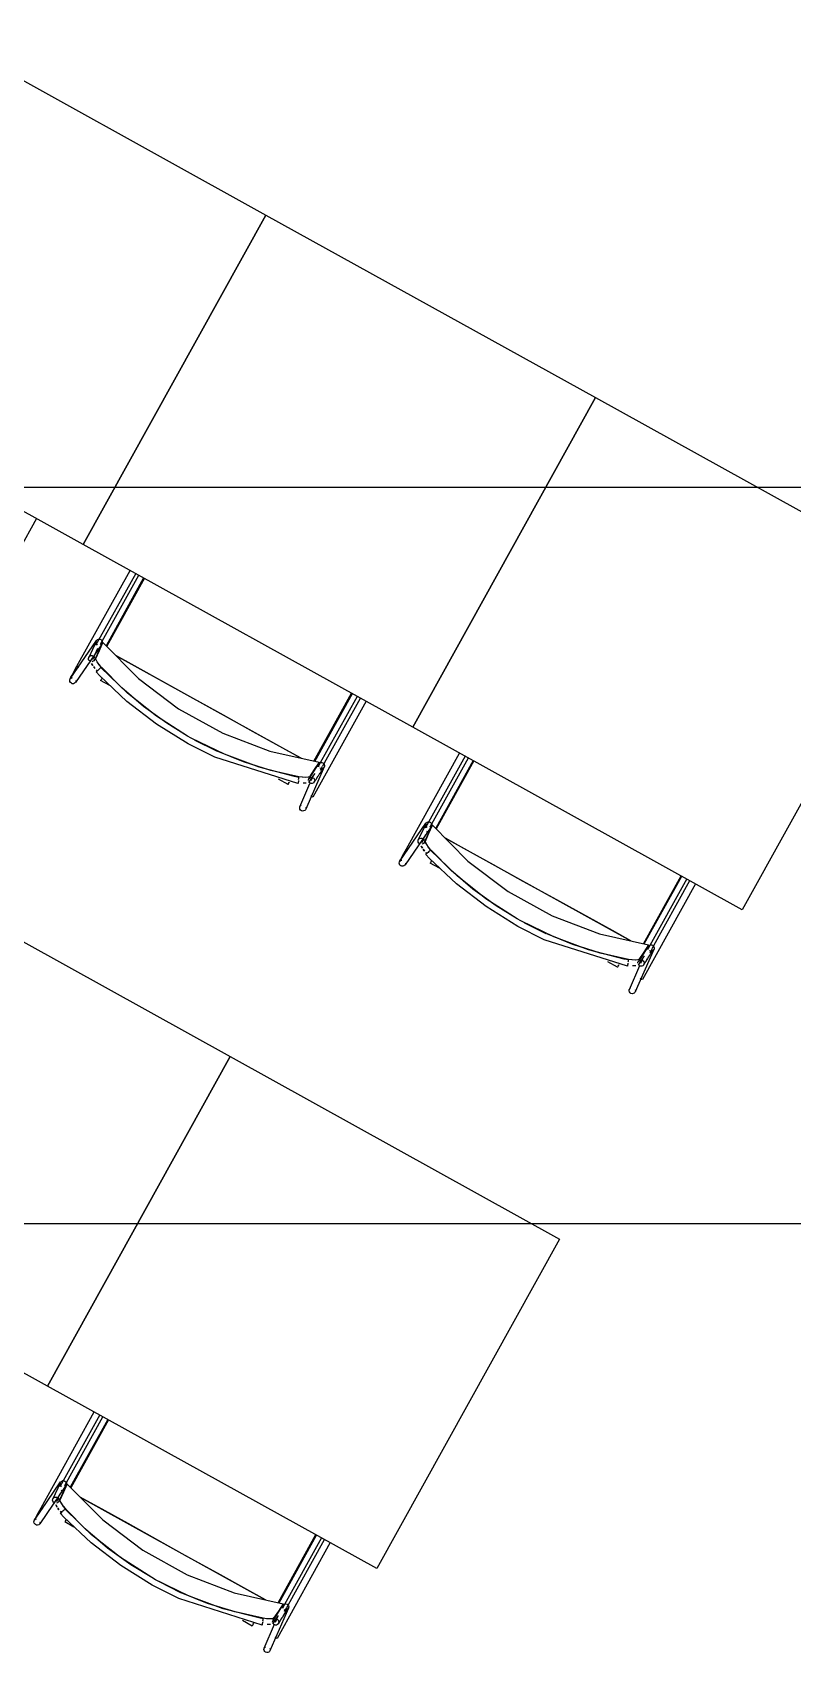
# Model space of a CAD drawing. Header units: metres. Extents: x 3.2 to 22.3, y 0.7 to 22.8.
# Drawn here: x 16.946 to 17.462, y 10.758 to 11.859 of the extents above; entities that cross this region are included whole.
import ezdxf

# ---------------------------------------------------------------- set-up
doc = ezdxf.new("R2010")
doc.units = ezdxf.units.M
for name, color, linetype in [('ARREDI', 9, 'Continuous'), ('PARETI_STRUTTURE', 7, 'Continuous'), ('WAYFINDING_RIQUADRI', 7, 'Continuous')]:
    doc.layers.add(name, color=color, linetype=linetype)

msp = doc.modelspace()

# ---------------------------------------------------------------- linework, layer by layer
at = {"layer": 'ARREDI'}
for points in [[(16.8807, 11.8592), (17.1046, 11.7351), (16.9805, 11.5113), (16.7567, 11.6354)], [(17.1046, 11.7351), (17.3284, 11.6111), (17.2043, 11.3872), (16.9805, 11.5113)], [(17.3284, 11.6111), (17.5523, 11.487), (17.4282, 11.2631), (17.2043, 11.3872)], [(17.1407, 11.3633), (17.1403, 11.3603)], [(16.8564, 11.2875), (17.0803, 11.1634), (16.9562, 10.9395), (16.7323, 11.0636)], [(17.3645, 11.2392), (17.3641, 11.2362)], [(17.0803, 11.1634), (17.3041, 11.0393), (17.18, 10.8154), (16.9562, 10.9395)], [(17.1164, 10.7915), (17.116, 10.7885)]]:
    msp.add_lwpolyline(points, close=True, dxfattribs=at)
for points in [[(17.0215, 11.4886), (16.996, 11.4425)], [(16.9902, 11.4406), (16.9868, 11.4328)], [(16.9902, 11.443), (16.9896, 11.4435), (16.9892, 11.4441), (16.9891, 11.4449), (16.9893, 11.4456), (16.9895, 11.446), (16.9895, 11.4461), (16.9896, 11.4463), (16.9902, 11.4467), (16.9909, 11.447)], [(16.9929, 11.4277), (16.9913, 11.4296), (16.99, 11.4315), (16.9892, 11.433), (16.9891, 11.4339), (16.9915, 11.4393), (16.9939, 11.4447), (17.018, 11.4203), (17.0453, 11.3996), (17.0753, 11.383), (17.1073, 11.3708), (17.1407, 11.3633), (17.1374, 11.3584), (17.1341, 11.3535)], [(16.9909, 11.447), (16.9917, 11.4469), (16.9924, 11.4467), (16.9929, 11.4462), (16.9933, 11.4455), (16.9934, 11.4448), (16.9933, 11.444)], [(16.9939, 11.4446), (16.9922, 11.4432)], [(16.9762, 11.4285), (16.9762, 11.4285), (16.9762, 11.4285), (16.9765, 11.4283), (16.9769, 11.4281)], [(16.9775, 11.4278), (16.9769, 11.4281)], [(16.9858, 11.4317), (16.9851, 11.4319), (16.9845, 11.4324), (16.9841, 11.433), (16.984, 11.4338), (16.984, 11.4338), (16.9842, 11.4345), (16.9842, 11.4346), (16.9845, 11.4351), (16.9851, 11.4356), (16.9858, 11.4358)], [(16.9858, 11.4358), (16.9866, 11.4358), (16.9873, 11.4355), (16.9879, 11.435), (16.9882, 11.4344), (16.9883, 11.4337), (16.9883, 11.4337), (16.9882, 11.433), (16.9882, 11.4328), (16.9878, 11.4323), (16.9872, 11.4319), (16.9865, 11.4316)], [(16.987, 11.4291), (16.9862, 11.4305)], [(16.9863, 11.4305), (16.987, 11.429)], [(16.9875, 11.4283), (16.9883, 11.4271)], [(16.9883, 11.4272), (16.9875, 11.4282)], [(16.9929, 11.4277), (16.9912, 11.4297), (16.9899, 11.4315), (16.9892, 11.433), (16.9891, 11.4339)], [(16.9915, 11.4267), (16.9919, 11.4272), (16.9923, 11.4275), (16.9924, 11.4276)], [(17.0514, 11.3811), (17.0372, 11.3898), (17.0214, 11.4012), (17.0066, 11.4139), (16.9929, 11.4277)], [(17.0514, 11.3811), (17.0372, 11.3898), (17.0214, 11.4012), (17.0067, 11.4138), (16.993, 11.4276)], [(17.1286, 11.366), (17.116, 11.373), (17.0959, 11.3841), (17.0757, 11.3953), (17.0555, 11.4065), (17.0353, 11.4177), (17.0152, 11.4289), (17.0027, 11.4358)], [(17.0027, 11.4358), (17.1286, 11.366)], [(16.9738, 11.4167), (16.973, 11.4167), (16.9724, 11.417), (16.9718, 11.4175), (16.9714, 11.4182), (16.9713, 11.4189), (16.9714, 11.4196), (16.9717, 11.4201), (16.9717, 11.4201), (16.9718, 11.4203), (16.9724, 11.4207), (16.9731, 11.421)], [(16.9756, 11.4188), (16.9755, 11.4181), (16.9752, 11.4176), (16.9752, 11.4176), (16.9751, 11.4174), (16.9745, 11.417), (16.9738, 11.4167)], [(16.9892, 11.4261), (16.9899, 11.4253)], [(16.9892, 11.4247), (16.9893, 11.4248)], [(16.9915, 11.4267), (16.9909, 11.4262), (16.9904, 11.4257), (16.9899, 11.4253), (16.9895, 11.425), (16.9893, 11.4248)], [(16.9934, 11.4207), (16.993, 11.4201), (16.9927, 11.4195), (16.9924, 11.4191), (16.9923, 11.4189)], [(17.1378, 11.3639), (17.1633, 11.41)], [(17.0709, 11.371), (17.0563, 11.3784)], [(17.0563, 11.3784), (17.0709, 11.371)], [(17.1268, 11.3534), (17.1078, 11.3578), (17.0893, 11.3636), (17.0715, 11.3708)], [(17.1269, 11.3534), (17.1079, 11.3577), (17.0893, 11.3636), (17.0715, 11.3708)], [(17.1405, 11.3624), (17.1411, 11.3629), (17.1418, 11.3632), (17.1425, 11.3632), (17.1432, 11.363), (17.1438, 11.3626), (17.1443, 11.362)], [(17.1442, 11.362), (17.1444, 11.3612), (17.1443, 11.3605), (17.1442, 11.3603), (17.1442, 11.3603), (17.144, 11.3598), (17.1435, 11.3593), (17.1428, 11.359), (17.142, 11.359), (17.1413, 11.3592)], [(17.2454, 11.3645), (17.2199, 11.3185)], [(17.1197, 11.3482), (17.1198, 11.3485), (17.12, 11.3489), (17.1204, 11.3495), (17.1207, 11.3501)], [(17.1267, 11.351), (17.1266, 11.3502), (17.1264, 11.3496), (17.1264, 11.3491), (17.1263, 11.3488), (17.1263, 11.3488), (17.1263, 11.3488), (17.1263, 11.349)], [(17.1268, 11.3517), (17.1269, 11.3523), (17.127, 11.3528), (17.127, 11.353)], [(17.1341, 11.3535), (17.1333, 11.3531), (17.1316, 11.353), (17.1293, 11.3531), (17.1269, 11.3534)], [(17.1341, 11.3535), (17.1334, 11.3531), (17.1317, 11.3529), (17.1294, 11.3531), (17.1269, 11.3534)], [(17.1334, 11.3509), (17.1335, 11.3516), (17.1337, 11.3521), (17.1338, 11.3522), (17.1343, 11.3527), (17.1343, 11.3527), (17.135, 11.353), (17.1358, 11.353), (17.1365, 11.3528), (17.1371, 11.3524), (17.1375, 11.3517)], [(17.1377, 11.3557), (17.1369, 11.3545), (17.1336, 11.3496)], [(17.1375, 11.3517), (17.1377, 11.351), (17.1376, 11.3503), (17.1373, 11.3497), (17.1372, 11.3496), (17.1368, 11.3492), (17.1367, 11.3491), (17.136, 11.3488), (17.1353, 11.3488), (17.1346, 11.349), (17.134, 11.3495)], [(17.132, 11.3492), (17.1311, 11.3491), (17.1299, 11.3492)], [(17.1312, 11.3491), (17.1299, 11.3492)], [(17.1357, 11.3401), (17.1351, 11.3404)], [(17.1364, 11.3397), (17.1361, 11.3398), (17.1357, 11.3401)], [(17.1364, 11.3397), (17.1364, 11.3397)], [(17.1277, 11.3314), (17.1275, 11.3321), (17.1276, 11.3329), (17.1277, 11.3331), (17.1277, 11.3331), (17.1279, 11.3335), (17.1285, 11.3341)], [(17.1317, 11.3331), (17.1318, 11.3324), (17.1317, 11.3316), (17.1317, 11.3314), (17.1317, 11.3314), (17.1314, 11.331), (17.1309, 11.3305), (17.1302, 11.3302), (17.1294, 11.3301), (17.1287, 11.3303), (17.1281, 11.3308), (17.1277, 11.3314)], [(17.214, 11.3189), (17.2134, 11.3194), (17.2131, 11.3201), (17.2129, 11.3208), (17.2131, 11.3215), (17.2133, 11.322), (17.2133, 11.322), (17.2135, 11.3222), (17.214, 11.3226), (17.2148, 11.3229)], [(17.2167, 11.3036), (17.2151, 11.3055), (17.2138, 11.3074), (17.2131, 11.3089), (17.2129, 11.3098), (17.2153, 11.3152), (17.2178, 11.3206), (17.2418, 11.2962), (17.2692, 11.2755), (17.2991, 11.2589), (17.3312, 11.2467), (17.3645, 11.2392), (17.3613, 11.2343), (17.358, 11.2294)], [(17.2148, 11.3229), (17.2155, 11.3229), (17.2162, 11.3226), (17.2168, 11.3221), (17.2171, 11.3214), (17.2173, 11.3207), (17.2171, 11.32)], [(17.2178, 11.3206), (17.216, 11.3191)], [(17.2096, 11.3076), (17.2089, 11.3078), (17.2084, 11.3083), (17.208, 11.309), (17.2079, 11.3097), (17.2079, 11.3097), (17.208, 11.3104), (17.2081, 11.3105), (17.2084, 11.311), (17.209, 11.3115), (17.2097, 11.3117)], [(17.2097, 11.3117), (17.2104, 11.3117), (17.2111, 11.3114), (17.2117, 11.311), (17.2121, 11.3103), (17.2122, 11.3096), (17.2122, 11.3096), (17.212, 11.3089), (17.212, 11.3087), (17.2117, 11.3082), (17.2111, 11.3078), (17.2104, 11.3076)], [(17.2101, 11.3064), (17.2109, 11.3049)], [(17.2108, 11.305), (17.2101, 11.3064)], [(17.2106, 11.3088), (17.2124, 11.3127), (17.2131, 11.3142)], [(17.2167, 11.3036), (17.2151, 11.3056), (17.2138, 11.3075), (17.213, 11.3089), (17.2129, 11.3098)], [(17.2141, 11.3165), (17.2137, 11.3156)], [(17.239, 11.3048), (17.2265, 11.3117)], [(17.2265, 11.3117), (17.3524, 11.2419)], [(17.1976, 11.2926), (17.1969, 11.2927), (17.1962, 11.2929), (17.1956, 11.2934), (17.1953, 11.2941), (17.1951, 11.2948), (17.1953, 11.2956), (17.1955, 11.296), (17.1955, 11.296), (17.1957, 11.2962), (17.1963, 11.2967), (17.197, 11.2969)], [(17.2, 11.3044), (17.2, 11.3044), (17.2, 11.3044), (17.2003, 11.3042), (17.2007, 11.304)], [(17.2013, 11.3037), (17.2007, 11.304)], [(17.2114, 11.3042), (17.2122, 11.303)], [(17.2121, 11.3031), (17.2114, 11.3042)], [(17.213, 11.302), (17.2137, 11.3012)], [(17.2153, 11.3026), (17.2148, 11.3021), (17.2142, 11.3016), (17.2133, 11.3009), (17.2131, 11.3007)], [(17.2131, 11.3007), (17.2131, 11.3007)], [(17.2153, 11.3026), (17.2158, 11.3031), (17.2161, 11.3034), (17.2163, 11.3035)], [(17.2172, 11.2966), (17.2168, 11.296), (17.2165, 11.2954), (17.2163, 11.295), (17.2162, 11.2948)], [(17.2753, 11.257), (17.261, 11.2657), (17.2452, 11.2771), (17.2304, 11.2898), (17.2167, 11.3036)], [(17.2753, 11.257), (17.261, 11.2657), (17.2453, 11.2771), (17.2305, 11.2897), (17.2168, 11.3035)], [(17.3524, 11.2419), (17.3399, 11.2489), (17.3198, 11.26), (17.2996, 11.2712), (17.2793, 11.2824), (17.2592, 11.2936), (17.2391, 11.3047)], [(17.1995, 11.2947), (17.1993, 11.294), (17.1991, 11.2936), (17.1991, 11.2935), (17.1989, 11.2933), (17.1983, 11.2929), (17.1976, 11.2927)], [(17.3616, 11.2399), (17.3872, 11.2859)], [(17.2947, 11.247), (17.2802, 11.2543)], [(17.2802, 11.2543), (17.2948, 11.2469)], [(17.3506, 11.2294), (17.3316, 11.2337), (17.3131, 11.2395), (17.2953, 11.2467)], [(17.3508, 11.2293), (17.3318, 11.2336), (17.3132, 11.2395), (17.2953, 11.2467)], [(17.3506, 11.2276), (17.3508, 11.2282), (17.3508, 11.2287), (17.3509, 11.2289)], [(17.358, 11.2294), (17.3572, 11.229), (17.3555, 11.2289), (17.3532, 11.229), (17.3508, 11.2293)], [(17.358, 11.2294), (17.3572, 11.229), (17.3556, 11.2289), (17.3533, 11.229), (17.3508, 11.2293)], [(17.3572, 11.2268), (17.3573, 11.2275), (17.3576, 11.228), (17.3577, 11.2282), (17.3582, 11.2287), (17.3582, 11.2287), (17.3589, 11.2289), (17.3596, 11.229), (17.3603, 11.2287), (17.3609, 11.2283), (17.3613, 11.2277)], [(17.3615, 11.2317), (17.3607, 11.2305), (17.3574, 11.2255)], [(17.3644, 11.2383), (17.3649, 11.2388), (17.3656, 11.2391), (17.3664, 11.2392), (17.3671, 11.239), (17.3677, 11.2385), (17.3681, 11.2379)], [(17.3681, 11.2379), (17.3683, 11.2372), (17.3682, 11.2364), (17.3681, 11.2362), (17.3681, 11.2362), (17.3678, 11.2357), (17.3673, 11.2352), (17.3666, 11.2349), (17.3659, 11.2349), (17.3651, 11.2351)], [(17.3435, 11.2242), (17.3436, 11.2244), (17.3439, 11.2248), (17.3442, 11.2254), (17.3446, 11.226)], [(17.3505, 11.2269), (17.3504, 11.2262), (17.3503, 11.2255), (17.3502, 11.225), (17.3501, 11.2247), (17.3501, 11.2247), (17.3501, 11.2247), (17.3502, 11.2249)], [(17.3558, 11.2251), (17.3549, 11.2251), (17.3537, 11.2251)], [(17.355, 11.225), (17.3537, 11.2251)], [(17.3613, 11.2277), (17.3615, 11.2269), (17.3614, 11.2262), (17.3612, 11.2257), (17.3611, 11.2255), (17.3606, 11.2251), (17.3606, 11.225), (17.3599, 11.2248), (17.3591, 11.2247), (17.3584, 11.225), (17.3578, 11.2254)], [(17.3515, 11.2073), (17.3514, 11.2081), (17.3514, 11.2088), (17.3515, 11.209), (17.3515, 11.209), (17.3518, 11.2095), (17.3523, 11.21)], [(17.3555, 11.209), (17.3557, 11.2083), (17.3556, 11.2075), (17.3555, 11.2073), (17.3555, 11.2073), (17.3552, 11.2069), (17.3547, 11.2064), (17.354, 11.2061), (17.3533, 11.206), (17.3525, 11.2063), (17.3519, 11.2067), (17.3515, 11.2073)], [(17.3595, 11.216), (17.3589, 11.2163)], [(17.3602, 11.2156), (17.36, 11.2157), (17.3595, 11.216)], [(17.3603, 11.2156), (17.3603, 11.2156)], [(16.9972, 10.9168), (16.9717, 10.8708)], [(16.9625, 10.8611), (16.9642, 10.865), (16.9649, 10.8665)], [(16.9658, 10.8712), (16.9653, 10.8717), (16.9649, 10.8724), (16.9648, 10.8731), (16.9649, 10.8739), (16.9651, 10.8743), (16.9651, 10.8743), (16.9653, 10.8745), (16.9659, 10.8749), (16.9666, 10.8752)], [(16.9686, 10.856), (16.967, 10.8578), (16.9657, 10.8597), (16.9649, 10.8612), (16.9648, 10.8621), (16.9672, 10.8675), (16.9696, 10.8729), (16.9937, 10.8485), (17.021, 10.8279), (17.051, 10.8112), (17.083, 10.799), (17.1164, 10.7915), (17.1131, 10.7866), (17.1098, 10.7817)], [(16.9659, 10.8688), (16.9655, 10.868)], [(16.9666, 10.8752), (16.9673, 10.8752), (16.968, 10.8749), (16.9686, 10.8744), (16.969, 10.8737), (16.9691, 10.873), (16.969, 10.8723)], [(16.9696, 10.8729), (16.9678, 10.8714)], [(16.9518, 10.8567), (16.9518, 10.8567), (16.9519, 10.8567), (16.9521, 10.8566), (16.9526, 10.8563)], [(16.9532, 10.856), (16.9526, 10.8563)], [(16.9615, 10.8599), (16.9608, 10.8601), (16.9602, 10.8606), (16.9598, 10.8613), (16.9597, 10.862), (16.9597, 10.8621), (16.9598, 10.8627), (16.9599, 10.8629), (16.9602, 10.8633), (16.9608, 10.8638), (16.9615, 10.864)], [(16.9615, 10.864), (16.9623, 10.864), (16.963, 10.8638), (16.9635, 10.8633), (16.9639, 10.8626), (16.964, 10.8619), (16.964, 10.8619), (16.9639, 10.8612), (16.9638, 10.8611), (16.9635, 10.8606), (16.9629, 10.8601), (16.9622, 10.8599)], [(16.9626, 10.8573), (16.9619, 10.8588)], [(16.9619, 10.8587), (16.9627, 10.8572)], [(16.9632, 10.8565), (16.964, 10.8554)], [(16.9639, 10.8554), (16.9632, 10.8565)], [(16.9685, 10.856), (16.9669, 10.8579), (16.9656, 10.8598), (16.9649, 10.8613), (16.9647, 10.8621)], [(16.9671, 10.855), (16.9666, 10.8545), (16.966, 10.854), (16.9652, 10.8532), (16.9649, 10.853)], [(16.9671, 10.855), (16.9676, 10.8554), (16.968, 10.8557), (16.9681, 10.8559)], [(17.0271, 10.8093), (17.0128, 10.818), (16.997, 10.8294), (16.9823, 10.8421), (16.9685, 10.856)], [(17.0271, 10.8093), (17.0129, 10.818), (16.9971, 10.8294), (16.9823, 10.8421), (16.9686, 10.8558)], [(17.1043, 10.7943), (17.0917, 10.8012), (17.0716, 10.8124), (17.0514, 10.8235), (17.0312, 10.8348), (17.011, 10.846), (16.9909, 10.8571), (16.9783, 10.864)], [(16.9783, 10.864), (17.1042, 10.7943)], [(16.9495, 10.845), (16.9487, 10.845), (16.948, 10.8453), (16.9475, 10.8458), (16.9471, 10.8464), (16.947, 10.8471), (16.9471, 10.8479), (16.9473, 10.8483), (16.9473, 10.8483), (16.9475, 10.8485), (16.9481, 10.849), (16.9488, 10.8492)], [(16.9513, 10.847), (16.9511, 10.8463), (16.9509, 10.8459), (16.9509, 10.8459), (16.9508, 10.8457), (16.9502, 10.8452), (16.9495, 10.845)], [(16.9648, 10.8544), (16.9655, 10.8535)], [(16.9649, 10.853), (16.9649, 10.853)], [(16.969, 10.849), (16.9687, 10.8483), (16.9683, 10.8477), (16.9681, 10.8473), (16.968, 10.8471)], [(17.1135, 10.7922), (17.139, 10.8382)], [(17.0466, 10.7993), (17.032, 10.8066)], [(17.032, 10.8066), (17.0466, 10.7993)], [(17.1024, 10.7817), (17.0835, 10.786), (17.0649, 10.7918), (17.0471, 10.799)], [(17.1026, 10.7817), (17.0836, 10.786), (17.065, 10.7918), (17.0472, 10.799)], [(17.1162, 10.7906), (17.1167, 10.7912), (17.1174, 10.7915), (17.1182, 10.7915), (17.1189, 10.7913), (17.1195, 10.7908), (17.1199, 10.7902)], [(17.1199, 10.7902), (17.1201, 10.7895), (17.12, 10.7887), (17.1199, 10.7885), (17.1199, 10.7885), (17.1197, 10.7881), (17.1191, 10.7876), (17.1184, 10.7873), (17.1177, 10.7872), (17.117, 10.7874)], [(17.0953, 10.7765), (17.0955, 10.7767), (17.0957, 10.7771), (17.096, 10.7777), (17.0964, 10.7784)], [(17.1024, 10.7792), (17.1022, 10.7785), (17.1021, 10.7778), (17.102, 10.7773), (17.102, 10.777), (17.102, 10.777), (17.102, 10.777), (17.102, 10.7773)], [(17.1025, 10.7799), (17.1026, 10.7806), (17.1027, 10.781), (17.1027, 10.7812)], [(17.1098, 10.7817), (17.109, 10.7813), (17.1073, 10.7812), (17.105, 10.7813), (17.1026, 10.7817)], [(17.1098, 10.7817), (17.109, 10.7813), (17.1074, 10.7812), (17.1051, 10.7813), (17.1026, 10.7817)], [(17.1091, 10.7791), (17.1092, 10.7798), (17.1094, 10.7804), (17.1095, 10.7805), (17.11, 10.781), (17.11, 10.781), (17.1107, 10.7813), (17.1114, 10.7813), (17.1121, 10.7811), (17.1128, 10.7806), (17.1132, 10.78)], [(17.1093, 10.7779), (17.1126, 10.7828), (17.1131, 10.7835)], [(17.1132, 10.78), (17.1133, 10.7792), (17.1133, 10.7785), (17.113, 10.778), (17.1129, 10.7778), (17.1124, 10.7774), (17.1124, 10.7774), (17.1117, 10.7771), (17.111, 10.7771), (17.1103, 10.7773), (17.1097, 10.7777)], [(17.1076, 10.7774), (17.1068, 10.7774), (17.1055, 10.7774)], [(17.1068, 10.7774), (17.1055, 10.7774)], [(17.1113, 10.7683), (17.1108, 10.7686)], [(17.1121, 10.7679), (17.1118, 10.7681), (17.1113, 10.7683)], [(17.1121, 10.7679), (17.1121, 10.7679)], [(17.1034, 10.7597), (17.1032, 10.7604), (17.1033, 10.7611), (17.1034, 10.7614), (17.1034, 10.7614), (17.1036, 10.7618), (17.1042, 10.7623)], [(17.1073, 10.7613), (17.1075, 10.7606), (17.1074, 10.7599), (17.1073, 10.7596), (17.1073, 10.7596), (17.1071, 10.7592), (17.1065, 10.7587), (17.1058, 10.7584), (17.1051, 10.7584), (17.1044, 10.7586), (17.1038, 10.759), (17.1034, 10.7597)]]:
    msp.add_lwpolyline(points, dxfattribs=at)
at = {"layer": 'PARETI_STRUTTURE'}
for points in [[(16.9487, 11.5289), (16.9126, 11.4637)], [(16.9762, 11.4285), (17.0123, 11.4937)], [(17.0161, 11.4916), (16.9889, 11.4426)], [(16.9923, 11.4436), (17.0182, 11.4904)], [(17.022, 11.4883), (16.9964, 11.4421)], [(16.9717, 11.4201), (16.9895, 11.4461)], [(16.9931, 11.4436), (16.9752, 11.4176)], [(16.9892, 11.4453), (16.9842, 11.4346)], [(16.9932, 11.4434), (16.9931, 11.4433), (16.993, 11.4432), (16.993, 11.443), (16.9929, 11.4429), (16.9929, 11.4428), (16.9928, 11.4427), (16.9928, 11.4426), (16.9927, 11.4425), (16.9927, 11.4423), (16.9926, 11.4422), (16.9925, 11.4421), (16.9925, 11.442), (16.9924, 11.4419), (16.9924, 11.4417), (16.9923, 11.4416), (16.9923, 11.4415), (16.9922, 11.4414), (16.9921, 11.4413), (16.9921, 11.4412), (16.992, 11.441), (16.992, 11.4409), (16.9919, 11.4408), (16.9919, 11.4407), (16.9918, 11.4406), (16.9918, 11.4404), (16.9916, 11.4402), (16.9916, 11.4401), (16.9915, 11.44), (16.9915, 11.4398), (16.9914, 11.4397), (16.9914, 11.4396), (16.9913, 11.4395), (16.9913, 11.4394), (16.9912, 11.4392), (16.9911, 11.4391), (16.9911, 11.439), (16.991, 11.4389), (16.9909, 11.4387), (16.9909, 11.4385), (16.9908, 11.4384), (16.9907, 11.4383), (16.9907, 11.4382), (16.9906, 11.4381), (16.9906, 11.4379), (16.9905, 11.4378), (16.9905, 11.4377), (16.9904, 11.4376), (16.9904, 11.4375), (16.9903, 11.4374), (16.9902, 11.4371), (16.9901, 11.437), (16.9901, 11.4369), (16.99, 11.4368), (16.99, 11.4366), (16.9899, 11.4365), (16.9899, 11.4364), (16.9898, 11.4363), (16.9897, 11.4362), (16.9897, 11.4361), (16.9896, 11.4358), (16.9895, 11.4357), (16.9895, 11.4356), (16.9894, 11.4355), (16.9894, 11.4353), (16.9893, 11.4352), (16.9892, 11.4351), (16.9892, 11.435), (16.9891, 11.4349), (16.9891, 11.4347), (16.989, 11.4346), (16.9889, 11.4345), (16.9888, 11.4343), (16.9888, 11.4342), (16.9887, 11.434), (16.9887, 11.4339), (16.9886, 11.4338), (16.9886, 11.4337), (16.9885, 11.4336), (16.9884, 11.4334), (16.9884, 11.4333), (16.9883, 11.4332), (16.9883, 11.4331), (16.9882, 11.433), (16.9882, 11.4328), (16.9882, 11.4328)], [(16.9715, 11.4199), (16.9721, 11.4211), (16.9729, 11.4225), (16.9744, 11.4253), (16.9762, 11.4285)], [(16.9876, 11.4351), (16.9885, 11.4368)], [(17.0539, 11.3797), (17.0513, 11.3811), (17.0302, 11.3946), (17.0105, 11.4102), (16.9925, 11.4276)], [(17.0518, 11.3759), (17.0303, 11.3893), (17.0102, 11.4047), (16.9918, 11.422), (16.9892, 11.4248)], [(16.9985, 11.4154), (16.9923, 11.4188)], [(17.1372, 11.3641), (17.1628, 11.4102)], [(17.1666, 11.4081), (17.1404, 11.3608)], [(17.1432, 11.3608), (17.1688, 11.4069)], [(17.1726, 11.4048), (17.1364, 11.3397)], [(17.1263, 11.3488), (17.0698, 11.3668), (17.0518, 11.3759)], [(17.127, 11.353), (17.1241, 11.3536), (17.0999, 11.3599), (17.0764, 11.3687), (17.0539, 11.3797)], [(17.1401, 11.362), (17.1337, 11.3521)], [(17.1398, 11.361), (17.1403, 11.362)], [(17.2, 11.3044), (17.2361, 11.3696)], [(17.2399, 11.3675), (17.2128, 11.3186)], [(17.2161, 11.3195), (17.2421, 11.3663)], [(17.2459, 11.3642), (17.2203, 11.318)], [(17.1197, 11.3482), (17.1131, 11.3519)], [(17.1442, 11.3603), (17.1317, 11.3314)], [(17.1354, 11.3509), (17.1373, 11.3551)], [(17.1365, 11.3538), (17.136, 11.3529)], [(17.1373, 11.3497), (17.1374, 11.3498), (17.1378, 11.3505), (17.1379, 11.3506), (17.138, 11.3507), (17.1385, 11.3516), (17.1386, 11.3517), (17.1392, 11.3526), (17.1392, 11.3527), (17.1393, 11.3528), (17.1399, 11.3538), (17.14, 11.3539), (17.1405, 11.3547), (17.1406, 11.3548), (17.1407, 11.3549), (17.1413, 11.3559), (17.1414, 11.356), (17.1418, 11.3568), (17.1419, 11.3569), (17.142, 11.357), (17.1421, 11.3571), (17.1426, 11.358), (17.1427, 11.3581), (17.1432, 11.3589), (17.1433, 11.359), (17.1433, 11.3591), (17.1434, 11.3592), (17.1437, 11.3596), (17.1443, 11.3603)], [(17.1416, 11.358), (17.1431, 11.3606)], [(17.1277, 11.3331), (17.1345, 11.3488)], [(17.1955, 11.296), (17.2133, 11.322)], [(17.2169, 11.3195), (17.1991, 11.2936)], [(17.2131, 11.3212), (17.2081, 11.3105)], [(17.217, 11.3193), (17.2169, 11.3192), (17.2169, 11.3191), (17.2168, 11.319), (17.2168, 11.3188), (17.2167, 11.3187), (17.2167, 11.3186), (17.2166, 11.3185), (17.2166, 11.3184), (17.2165, 11.3182), (17.2164, 11.3181), (17.2164, 11.318), (17.2163, 11.3179), (17.2162, 11.3177), (17.2162, 11.3175), (17.2161, 11.3174), (17.216, 11.3173), (17.216, 11.3172), (17.2159, 11.3171), (17.2159, 11.3169), (17.2158, 11.3168), (17.2158, 11.3167), (17.2157, 11.3166), (17.2157, 11.3165), (17.2156, 11.3164), (17.2155, 11.3161), (17.2154, 11.316), (17.2154, 11.3159), (17.2153, 11.3158), (17.2153, 11.3156), (17.2152, 11.3155), (17.2152, 11.3154), (17.2151, 11.3153), (17.215, 11.3152), (17.215, 11.3151), (17.2149, 11.3149), (17.2149, 11.3148), (17.2148, 11.3146), (17.2147, 11.3145), (17.2147, 11.3143), (17.2146, 11.3142), (17.2145, 11.3141), (17.2145, 11.314), (17.2144, 11.3139), (17.2144, 11.3137), (17.2143, 11.3136), (17.2142, 11.3135), (17.2142, 11.3134), (17.2141, 11.3133), (17.214, 11.313), (17.214, 11.3129), (17.2139, 11.3128), (17.2139, 11.3127), (17.2138, 11.3126), (17.2137, 11.3124), (17.2137, 11.3123), (17.2136, 11.3122), (17.2136, 11.3121), (17.2135, 11.312), (17.2135, 11.3118), (17.2134, 11.3117), (17.2133, 11.3115), (17.2132, 11.3114), (17.2132, 11.3112), (17.2131, 11.3111), (17.2131, 11.311), (17.213, 11.3109), (17.213, 11.3108), (17.2129, 11.3107), (17.2128, 11.3105), (17.2128, 11.3104), (17.2127, 11.3103), (17.2127, 11.3102), (17.2126, 11.3099), (17.2125, 11.3098), (17.2125, 11.3097), (17.2124, 11.3096), (17.2123, 11.3095), (17.2123, 11.3094), (17.2122, 11.3092), (17.2122, 11.3091), (17.2121, 11.309), (17.2121, 11.3089), (17.212, 11.3088), (17.212, 11.3087)], [(17.2114, 11.3111), (17.2124, 11.3127)], [(17.1953, 11.2958), (17.1959, 11.297), (17.1967, 11.2984), (17.1983, 11.3013), (17.2, 11.3044)], [(17.2756, 11.2518), (17.2541, 11.2652), (17.2341, 11.2806), (17.2157, 11.2979), (17.2131, 11.3007)], [(17.2777, 11.2556), (17.2752, 11.257), (17.254, 11.2705), (17.2344, 11.2861), (17.2163, 11.3035)], [(17.2224, 11.2913), (17.2161, 11.2947)], [(17.3611, 11.24), (17.3867, 11.2861)], [(17.3904, 11.2841), (17.3642, 11.2367)], [(17.3964, 11.2808), (17.3603, 11.2156)], [(17.367, 11.2367), (17.3926, 11.2829)], [(17.3501, 11.2247), (17.2937, 11.2427), (17.2756, 11.2518)], [(17.3509, 11.229), (17.348, 11.2295), (17.3237, 11.2359), (17.3002, 11.2446), (17.2777, 11.2556)], [(17.3681, 11.2362), (17.3555, 11.2073)], [(17.3639, 11.2379), (17.3576, 11.228)], [(17.3593, 11.2268), (17.3611, 11.2311)], [(17.3603, 11.2297), (17.3598, 11.2288)], [(17.3612, 11.2257), (17.3612, 11.2257), (17.3616, 11.2264), (17.3617, 11.2265), (17.3618, 11.2266), (17.3624, 11.2275), (17.3624, 11.2276), (17.363, 11.2285), (17.3631, 11.2286), (17.3631, 11.2287), (17.3638, 11.2297), (17.3639, 11.2298), (17.3643, 11.2306), (17.3644, 11.2307), (17.3645, 11.2308), (17.3651, 11.2318), (17.3652, 11.2319), (17.3657, 11.2327), (17.3658, 11.2328), (17.3658, 11.2329), (17.3659, 11.233), (17.3665, 11.2339), (17.3665, 11.234), (17.367, 11.2348), (17.3671, 11.2349), (17.3672, 11.235), (17.3673, 11.2351), (17.3675, 11.2356), (17.3681, 11.2362)], [(17.3637, 11.2369), (17.3641, 11.2379)], [(17.3655, 11.2339), (17.3669, 11.2365)], [(17.3435, 11.2241), (17.3368, 11.2278)], [(17.3515, 11.209), (17.3586, 11.2253)], [(16.9518, 10.8567), (16.988, 10.9219)], [(16.9917, 10.9198), (16.9646, 10.8709)], [(16.968, 10.8718), (16.9939, 10.9186)], [(16.9977, 10.9165), (16.9721, 10.8704)], [(16.9473, 10.8483), (16.9651, 10.8743)], [(16.9687, 10.8718), (16.9509, 10.8459)], [(16.9649, 10.8735), (16.9599, 10.8629)], [(16.9688, 10.8716), (16.9688, 10.8715), (16.9687, 10.8714), (16.9687, 10.8713), (16.9686, 10.8712), (16.9686, 10.871), (16.9685, 10.8709), (16.9684, 10.8708), (16.9684, 10.8707), (16.9683, 10.8706), (16.9683, 10.8705), (16.9682, 10.8703), (16.9682, 10.8702), (16.9681, 10.8701), (16.968, 10.87), (16.968, 10.8699), (16.9679, 10.8697), (16.9679, 10.8696), (16.9678, 10.8695), (16.9678, 10.8694), (16.9677, 10.8693), (16.9676, 10.8691), (16.9676, 10.869), (16.9675, 10.8689), (16.9675, 10.8688), (16.9674, 10.8687), (16.9673, 10.8684), (16.9673, 10.8683), (16.9672, 10.8682), (16.9671, 10.8681), (16.9671, 10.868), (16.967, 10.8678), (16.967, 10.8677), (16.9669, 10.8676), (16.9669, 10.8675), (16.9668, 10.8674), (16.9667, 10.8671), (16.9666, 10.867), (16.9666, 10.8669), (16.9665, 10.8668), (16.9665, 10.8666), (16.9664, 10.8665), (16.9664, 10.8664), (16.9663, 10.8663), (16.9662, 10.8662), (16.9662, 10.8661), (16.9661, 10.8659), (16.9661, 10.8658), (16.966, 10.8656), (16.9659, 10.8655), (16.9659, 10.8653), (16.9658, 10.8652), (16.9657, 10.8651), (16.9657, 10.865), (16.9656, 10.8649), (16.9656, 10.8648), (16.9655, 10.8646), (16.9655, 10.8645), (16.9654, 10.8644), (16.9654, 10.8643), (16.9652, 10.864), (16.9652, 10.8639), (16.9651, 10.8638), (16.9651, 10.8637), (16.965, 10.8636), (16.965, 10.8635), (16.9649, 10.8633), (16.9648, 10.8632), (16.9648, 10.8631), (16.9647, 10.863), (16.9647, 10.8629), (16.9646, 10.8627), (16.9645, 10.8625), (16.9645, 10.8624), (16.9644, 10.8623), (16.9643, 10.8621), (16.9643, 10.862), (16.9642, 10.8619), (16.9642, 10.8618), (16.9641, 10.8617), (16.9641, 10.8616), (16.964, 10.8614), (16.964, 10.8613), (16.9639, 10.8612), (16.9638, 10.8611), (16.9638, 10.8611)], [(16.9472, 10.8481), (16.9478, 10.8493), (16.9485, 10.8507), (16.9501, 10.8536), (16.9518, 10.8567)], [(16.9633, 10.8634), (16.9642, 10.865)], [(17.0295, 10.8079), (17.027, 10.8094), (17.0059, 10.8229), (16.9862, 10.8384), (16.9681, 10.8559)], [(17.0274, 10.8042), (17.006, 10.8175), (16.9859, 10.8329), (16.9675, 10.8502), (16.9649, 10.853)], [(16.9742, 10.8436), (16.968, 10.8471)], [(17.1482, 10.8331), (17.1121, 10.7679)], [(17.1131, 10.7926), (17.1385, 10.8385)], [(17.1423, 10.8364), (17.116, 10.789)], [(17.1188, 10.789), (17.1444, 10.8352)], [(17.102, 10.777), (17.0455, 10.7951), (17.0274, 10.8042)], [(17.1027, 10.7813), (17.0998, 10.7819), (17.0755, 10.7882), (17.052, 10.7969), (17.0295, 10.8079)], [(17.1199, 10.7885), (17.1073, 10.7596)], [(17.1157, 10.7902), (17.1094, 10.7804)], [(17.1131, 10.7781), (17.1135, 10.7787), (17.1135, 10.7788), (17.1136, 10.7789), (17.1142, 10.7798), (17.1143, 10.7799), (17.1148, 10.7808), (17.1149, 10.7809), (17.115, 10.781), (17.1156, 10.782), (17.1157, 10.7821), (17.1162, 10.7829), (17.1162, 10.783), (17.1163, 10.7831), (17.117, 10.7841), (17.117, 10.7842), (17.1175, 10.785), (17.1176, 10.7851), (17.1177, 10.7852), (17.1177, 10.7853), (17.1183, 10.7862), (17.1184, 10.7863), (17.1189, 10.7871), (17.1189, 10.7872), (17.119, 10.7873), (17.1191, 10.7874), (17.1194, 10.7879), (17.1199, 10.7885)], [(17.1155, 10.7892), (17.116, 10.7902)], [(17.1173, 10.7862), (17.1187, 10.7888)], [(17.0953, 10.7764), (17.0886, 10.7801)], [(17.1034, 10.7614), (17.1105, 10.7776)], [(17.1111, 10.7791), (17.113, 10.7834)], [(17.1122, 10.782), (17.1117, 10.7811)], [(17.113, 10.778), (17.1131, 10.7781)]]:
    msp.add_lwpolyline(points, dxfattribs=at)
at = {"layer": 'WAYFINDING_RIQUADRI'}
msp.add_lwpolyline([(16.4, 11.05), (18, 11.05), (18, 11.55), (16.4, 11.55)], close=True, dxfattribs=at)

doc.saveas('drawing.dxf')
